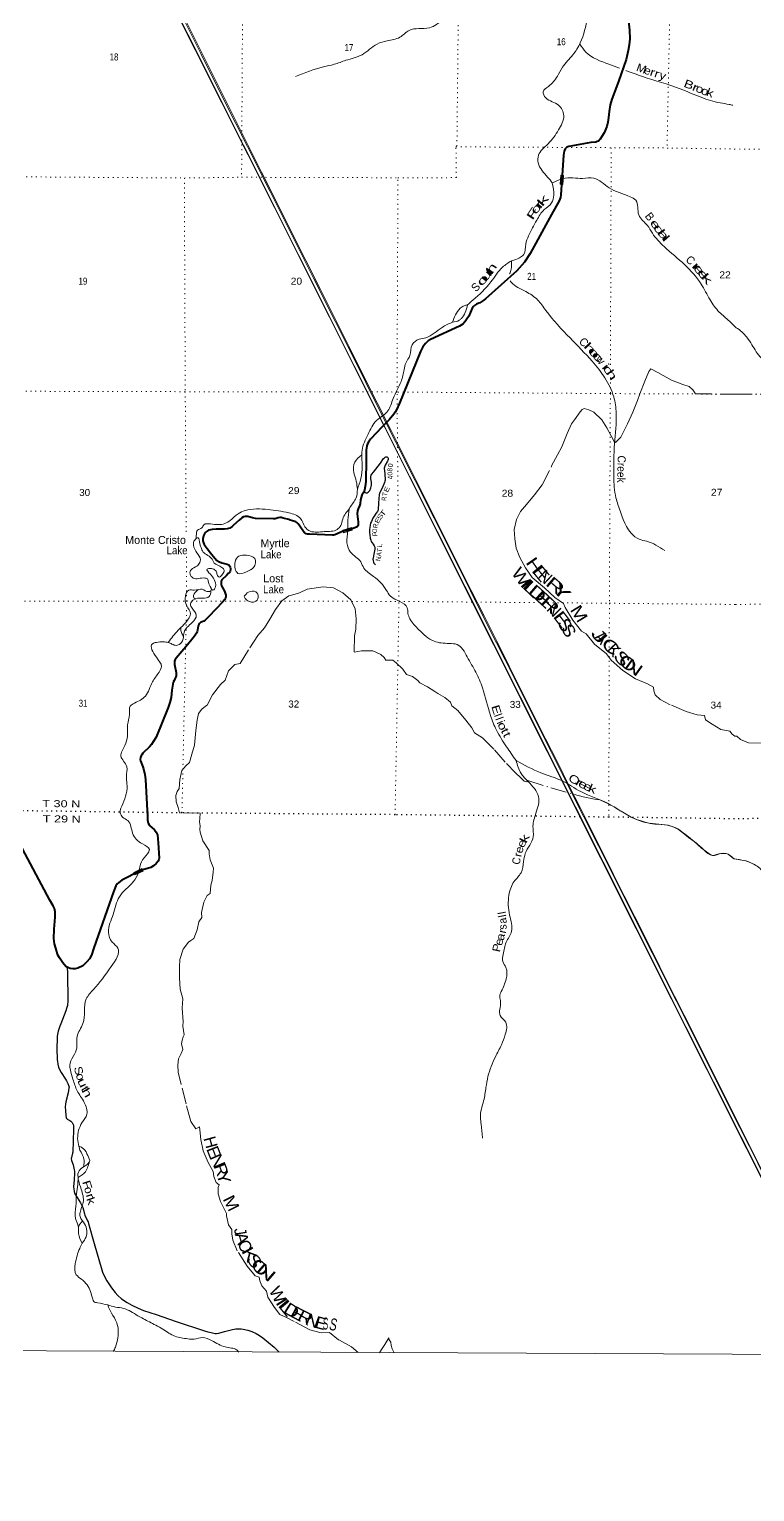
# Model space of a CAD drawing. Header units: feet. Extents: x -1048576 to 137166, y -268550 to 2097152.
# Drawn here: x -110034 to -91916, y 180331 to 216887 of the extents above; entities that cross this region are included whole.
import ezdxf
from ezdxf.enums import TextEntityAlignment as Align

# ---------------------------------------------------------------- set-up
doc = ezdxf.new("R2010")
doc.units = ezdxf.units.FT
doc.header["$LTSCALE"] = 80
doc.linetypes.add('DOT_DASHED', pattern=[7.7, 5, -1.2, 0.3, -1.2])
doc.linetypes.add('DOTTED', pattern=[1.5, 0.3, -1.2])
for name, color, linetype, lineweight in [('26', 7, 'Continuous', 40), ('29', 7, 'Continuous', 25), ('39', 7, 'Continuous', 13), ('4', 7, 'Continuous', 13), ('44', 7, 'DOT_DASHED', 13), ('6', 7, 'DOTTED', 25), ('61', 7, 'Continuous', 13), ('7', 7, 'DOTTED', 13)]:
    doc.layers.add(name, color=color, linetype=linetype, lineweight=lineweight)
doc.layers.add('30', color=7, linetype='Continuous')
doc.layers.add('41', color=7, linetype='Continuous')

msp = doc.modelspace()

# ---------------------------------------------------------------- linework, layer by layer
at = {"layer": '26'}
for points in [[(-95080.19, 217158.75), (-95043.38, 216863.97), (-95036.13, 216649.05), (-95050.12, 216495.11), (-95078.09, 216355.17), (-95129.02, 216132.7), (-95317.92, 215576.89), (-95484.8, 215140.28), (-95526.79, 215001.23), (-95552.95, 214831.13), (-95569.78, 214679.73)], [(-95569.78, 214679.73), (-95582.81, 214562.46), (-95608.38, 214457.78), (-95678.3, 214296.85), (-95733.66, 214204.65), (-95776.2, 214135.91), (-95820.3, 214093.38), (-95855.46, 214077.6), (-95883.43, 214068.27), (-96012.05, 214052.55), (-96555.01, 213958.42), (-96609.52, 213936.5), (-96649.15, 213894.52), (-96672.46, 213840.87), (-96691.96, 213742.02), (-96761.03, 212744.19), (-96766.87, 212680.51), (-96797.13, 212594.66), (-96988.39, 212252.92), (-97523.9, 211284.33), (-97664.89, 211067.92), (-97858.36, 210849.37), (-98637.44, 210148.71), (-98705.15, 210096.16), (-98779.63, 210050.75), (-98852.42, 210021.11), (-98868.21, 210011.1), (-98917.16, 209978.45), (-98942.8, 209952.79), (-98973.39, 209913.79), (-99057.87, 209717.7), (-99094.31, 209654.25), (-99144.48, 209584.22), (-99208.53, 209518.97), (-99285.62, 209468.78), (-100015.97, 209129.85), (-100070.98, 209094.48), (-100140.99, 209032.63), (-100203.85, 208947.54), (-100265.85, 208834.43), (-100784.69, 207542.75), (-100863.5, 207373.18), (-100896.13, 207314.87), (-100929.62, 207263.72), (-101044.48, 207128.15), (-101223.9, 206952.04), (-101513.83, 206638.48), (-101562.47, 206565.53), (-101586.09, 206521.86), (-101600.08, 206475.22), (-101618.69, 206369.5), (-101622.33, 206119.07), (-101629.54, 205581.85), (-101643.19, 205461.8), (-101661.84, 205366.17), (-101679.6, 205319.19), (-101727.11, 205237.89), (-101748.03, 205185.74), (-101762.07, 205121.27), (-101769.98, 205024.13), (-101783.05, 204972), (-101824.29, 204896.77), (-101838.99, 204846.05), (-101842.26, 204771.52), (-101817.72, 204577.69), (-101822.68, 204493.86), (-101826.77, 204475.78), (-101844.25, 204450.13), (-101861.92, 204438.24), (-101995.1, 204393.51), (-102190.86, 204338.54), (-102404.25, 204250.12), (-102436.31, 204242.54), (-102457.22, 204240.99), (-103032.68, 204263.92), (-103082.56, 204265.29), (-103117.53, 204275.79), (-103152.49, 204295.62), (-103166.48, 204308.44), (-103184.21, 204330.22), (-103273.26, 204465.33), (-103316.82, 204525.35), (-103335.47, 204544.01), (-103354.17, 204558.05), (-103375.1, 204570.84), (-103405.4, 204583.66), (-103516.12, 204617.48), (-103554.8, 204628.7)], [(-103554.8, 204628.7), (-103691.53, 204668.36), (-103746.88, 204681.62), (-103778.37, 204682.3), (-103814.48, 204676.96), (-103896.65, 204651.89), (-103945.89, 204645.57), (-104382.02, 204660.74), (-104459.58, 204674.05), (-104548.15, 204702.04), (-104576.12, 204704.37), (-104644.57, 204706.59), (-104685.68, 204697.38), (-104722.97, 204676.39), (-104793.84, 204619.41), (-104930.93, 204489.85), (-104967.72, 204459.47), (-105028.33, 204419.82), (-105088.93, 204398.83), (-105158.92, 204392.39), (-105362.84, 204389.91), (-105464.22, 204382.51), (-105510.25, 204377.26), (-105554.54, 204364.43), (-105594.75, 204342.86), (-105617.48, 204323.62), (-105634.38, 204307.87), (-105659.43, 204275.8), (-105683.6, 204225.59)], [(-105683.6, 204225.59), (-105701.97, 204151.6), (-105699.55, 204100.34), (-105685.07, 204053.06), (-105664.68, 204009.32), (-105594.75, 203911.36), (-105510.84, 203797.08), (-105404.07, 203662.77), (-105350, 203608.17), (-105316.2, 203586.01), (-105282.79, 203572.16), (-105224.13, 203551.03), (-105088.87, 203518.07), (-105053.97, 203498.55), (-105031.82, 203474.06), (-105014.34, 203443.74), (-105009.96, 203411.22), (-105009.68, 203374.93), (-105020.17, 203342.28), (-105036.49, 203309.62), (-105056.2, 203287.92), (-105112.43, 203232.8)], [(-105112.43, 203232.8), (-105225.53, 203121.93), (-105241.03, 203089.8), (-105245.69, 203046.65), (-105243.36, 203005.84), (-105235.39, 202972.46), (-105160.47, 202839.34), (-105129.73, 202766.19), (-105122.74, 202738.2), (-105123.91, 202704.11), (-105132.06, 202664.73), (-105150.71, 202632.08), (-105208.48, 202562.55), (-105549.13, 202206.33), (-105640.21, 202117.79), (-105676.15, 202092.94), (-105756.75, 202054.82), (-105785.89, 202031.5), (-105802.21, 202007.01), (-105812.7, 201972.02), (-105829.23, 201866.41), (-105839.5, 201833.24), (-105860.48, 201792.43), (-105907.73, 201716.78), (-105974.71, 201635)], [(-105974.71, 201635), (-106085.06, 201500.28), (-106369.21, 201170.45), (-106391.35, 201135.28), (-106404.17, 201088.63), (-106407.67, 201039.65), (-106403.27, 201004.77), (-106368.62, 200808.16), (-106366.52, 200752.4), (-106368.62, 200723.03), (-106375.62, 200697.38), (-106396.65, 200651.36), (-106394.64, 200655.4), (-106418.74, 200607.58), (-106436.89, 200564.42), (-106450.21, 200514.28), (-106474.94, 200370.46), (-106492.81, 200180.58), (-106521.31, 200054.8), (-106563.08, 199934.03), (-106868.79, 199194.17), (-106936.21, 199077.54), (-106982.83, 199012.23), (-107031.94, 198953.47), (-107195.53, 198788.91), (-107225.45, 198753.1), (-107242.15, 198725.94), (-107257.88, 198683.36), (-107261.96, 198636.14), (-107257.51, 198603.58), (-107196.69, 198447.22), (-107184.51, 198403.81), (-107150.08, 198259.46), (-107131.58, 198137.34), (-107085.58, 197206.3)], [(-107085.58, 197206.3), (-107081.5, 197123.63), (-107065, 197040.8), (-107044.02, 197003.48), (-107034.85, 196988.43), (-106905.45, 196875.62), (-106862.2, 196816.89), (-106832.56, 196748.56), (-106816.09, 196550.68), (-106791.26, 196171.05), (-106796.94, 196135.83), (-106817.92, 196091.52), (-106865.74, 196031.53), (-106929.8, 195972.57), (-107000.86, 195936.31), (-107196.69, 195873.44), (-107277.31, 195840.76), (-107721.14, 195615.58), (-107800.41, 195560.9), (-107842.36, 195523.58), (-107872.34, 195475.89), (-107926.62, 195330.36), (-108421.6, 193927.06), (-108483.35, 193745.75), (-108531.15, 193651.84), (-108596.14, 193573.83), (-108661.69, 193507.23), (-108698.98, 193479.25), (-108824.05, 193421.84), (-108885.46, 193404.61), (-108948.39, 193399.94), (-109009, 193406.94), (-109058.26, 193423.33), (-109123.22, 193462.92), (-109193.74, 193550.26), (-109281.72, 193675.17), (-109326.01, 193759.13), (-109349.66, 193836.68), (-109402.93, 194022.69), (-109416.81, 194157.64), (-109409.11, 194395.97), (-109387.37, 194690.88), (-109386.61, 194829.69), (-109405.26, 194913.66), (-109434.27, 194975.53), (-109519.3, 195120.74), (-110278.71, 196540.8)]]:
    msp.add_lwpolyline(points, dxfattribs=at)
at = {"layer": '29'}
for points in [[(-101676.02, 205328.66), (-101641.51, 205309.35), (-101622.63, 205298.02), (-101607.63, 205298.2), (-101592.43, 205301.8), (-101567.89, 205315.01), (-101546.45, 205337.74), (-101532.02, 205358.43), (-101502.77, 205423.99), (-101494.27, 205454.7), (-101488.61, 205492.45), (-101487.04, 205532.85), (-101488.61, 205569.84), (-101505.49, 205652.3), (-101507.48, 205683.1), (-101507.48, 205707.64), (-101496.14, 205739.03), (-101481.06, 205764.27), (-101436.44, 205814.96), (-101263.39, 206044.83), (-101184.96, 206158.87), (-101165.82, 206177.67), (-101145.05, 206192.77), (-101127.82, 206198.47), (-101107.3, 206198.43), (-101090.31, 206192.77), (-101077.57, 206181.6), (-101071.43, 206162.57), (-101073.32, 206132.37), (-101077.1, 206111.6), (-101086.98, 206090.83), (-101142.93, 205994.65), (-101158.27, 205966.25), (-101165.82, 205941.71), (-101168.29, 205918.24), (-101158.33, 205770.63), (-101146.94, 205613.26), (-101150.89, 205588.72), (-101160.16, 205556.63), (-101220.02, 205420), (-101280.98, 205309.35), (-101288.62, 205287.64), (-101296.08, 205248.94), (-101310.29, 205049.57), (-101322.51, 204877.07), (-101329.37, 204849.85), (-101341.38, 204829.88), (-101376.8, 204783.85), (-101401.79, 204744.94), (-101450.87, 204663.77), (-101488.79, 204585.44), (-101509.38, 204541.07), (-101520.41, 204494.98), (-101530.15, 204442.91), (-101538.37, 204372), (-101535.81, 204301.33), (-101528.09, 204246.61), (-101516.93, 204165.42), (-101505.81, 204112.97), (-101492.39, 204082.36), (-101446.64, 204015.17), (-101424.44, 203974.77), (-101405.56, 203938.9), (-101401.52, 203923.62), (-101401.79, 203893.6), (-101430.14, 203762.42), (-101448.98, 203667.08), (-101450.15, 203637.45), (-101448.98, 203602.9), (-101441.43, 203568.92), (-101427.27, 203544.2), (-101391.54, 203501.28)], [(-109097.53, 193447.27), (-109088.35, 193390.63), (-109083.29, 193333.3), (-109076.26, 193123.11), (-109073.33, 192771.57), (-109073.24, 192558.18), (-109076.97, 192523.14), (-109082.68, 192484.56), (-109101.56, 192409.05), (-109121.89, 192352.07), (-109245.87, 192024.53), (-109267.67, 191971.11), (-109288.44, 191914.48), (-109311.08, 191844.64), (-109329.97, 191763.47), (-109337.24, 191716.74), (-109341.28, 191659.65), (-109343.64, 191417.85), (-109337.51, 191129.21), (-109332.39, 191082.35), (-109320.51, 191015.95), (-109302.09, 190944.56), (-109278.99, 190885.71), (-109237.39, 190810.31), (-109128.74, 190643.13), (-109103.43, 190598.78), (-109071.77, 190533.24), (-109044.91, 190466.64), (-109040.75, 190443.92), (-109043.03, 190417.56), (-109065.04, 190302.85), (-109118.78, 190081.4), (-109131.74, 190017.38), (-109134.84, 189950.31), (-109131.74, 189855.04), (-109119.66, 189746.29), (-109109.23, 189672.19), (-109098.71, 189658.91), (-109086.43, 189647.4), (-109022.67, 189609.35), (-108999.6, 189594.54), (-108973.17, 189570), (-108959.96, 189558.68), (-108943.04, 189529.44), (-108933.53, 189496.39), (-108926.99, 189383.77), (-108949.38, 188820.47), (-108952.42, 188790.4), (-108982.62, 188684.69), (-108984.09, 188657.33), (-108976.96, 188614.85), (-108941.97, 188499.16), (-108909, 188375.11), (-108905.9, 188341.08), (-108901.45, 188290.17), (-108911.05, 188127.02), (-108925.74, 187951.48), (-108924.11, 187903.19), (-108914.67, 187835.24), (-108903.35, 187795.6), (-108880.14, 187754.88), (-108755.83, 187553.14), (-108727.79, 187503), (-108696.96, 187435.14), (-108678.71, 187378.42), (-108663.6, 187304.8), (-108656.82, 187279.03), (-108644.73, 187246.28), (-108578.66, 187106.59), (-108566.85, 187077.76), (-108552.23, 187036.75), (-108413.15, 186538.24), (-108225.65, 185877.72), (-108204.89, 185819.2), (-108163.36, 185724.82), (-108097.29, 185604.01), (-108044.17, 185525), (-107978.37, 185426.57), (-107889.65, 185311.42), (-107819.81, 185234.03), (-107731.09, 185156.64), (-107588.39, 185060), (-107470.59, 184992.41), (-107315.79, 184918.79), (-107179.89, 184864.05), (-106865.55, 184760.94), (-106365.15, 184584.19), (-105657.49, 184352), (-105577.26, 184329.83), (-105490.43, 184309.07), (-105422.48, 184293.97), (-105388.5, 184288.3), (-105355.4, 184289.16), (-105297.89, 184295.85), (-105158.3, 184333.97)], [(-105158.3, 184333.97), (-105091.88, 184352.11), (-104960, 184384.58), (-104873.02, 184399.53), (-104810.87, 184403.45), (-104744.8, 184405.34), (-104691.25, 184396.96), (-104573.02, 184369.48), (-104472.97, 184337.39), (-104367.26, 184290.19), (-104281.49, 184237.66), (-104201.15, 184176.93), (-103918.15, 183943.66), (-103865.15, 183895.67), (-103791.52, 183817.45)]]:
    msp.add_lwpolyline(points, dxfattribs=at)
at = {"layer": '39'}
for points in [[(-139726.18, 284721.75), (-139786.61, 284683.23), (-139865.18, 284636.58), (-139935.68, 284589.96), (-139981.99, 284555.51), (-140024.23, 284506.92), (-140030.24, 284490.75), (-140030.24, 284490.75), (-140086.75, 284492.64)], [(-103384.65, 215701.94), (-102685.58, 215947.53), (-102418.93, 216009.83), (-102125.97, 216110.48), (-101723.91, 216251.39), (-101343.86, 216517.52), (-101097.37, 216598.03), (-100780.2, 216686.53), (-100549.73, 216857.92), (-100042.78, 216921.98), (-99695.14, 217127.57), (-99201.96, 217423.87), (-98597.94, 217574.66), (-98315.36, 217495.59), (-98036.74, 217469.03), (-97656.9, 217601.88), (-97297.24, 217740.82), (-96949.55, 217974.69), (-96682.39, 218364.13), (-96554.4, 218858.74), (-96386.3, 219179.63), (-96309.22, 219395.62), (-96339.22, 219581.44), (-96367.04, 219870.24), (-96392.68, 220262.03), (-96525.7, 220429.78), (-96820.48, 220456.36), (-97052.63, 220499.03), (-97070.62, 220616.17), (-97136.73, 220742.79)], [(-92338.76, 218938.31), (-91824.11, 219112.17), (-91059.55, 219081.66), (-90912.7, 219255.6), (-90836.72, 219542.42), (-90703.81, 219633.57), (-90492.05, 219652.23), (-90383.44, 219783.69), (-90232.31, 219850.66), (-89901.57, 219879.69), (-89706.17, 219991.17), (-89524.8, 220066.28), (-89268.54, 220030.54), (-88983.68, 219839.44), (-88741.77, 219900.56), (-88626, 219559.69), (-88597.28, 219351.84), (-88299.96, 219009.36), (-87936.6, 218891.11), (-87311.42, 218945.05), (-87061.14, 218879.02), (-86673.94, 218916.26), (-85897.58, 219012.95), (-85697.57, 218878.17), (-85660.2, 218422.05), (-85643.53, 218193.98), (-85433.73, 218188.42), (-85024.77, 218365.58), (-84725.67, 218300.54), (-84394.7, 218095.96), (-84220.96, 217981.31), (-83938.73, 218050.6), (-83569.31, 217930.34), (-83298.69, 217787.65), (-83121.52, 217931.39), (-82931.92, 217935.87), (-82802.61, 217843.31), (-82672.66, 217480.26), (-82611.92, 217381.49), (-82525.14, 217363.53), (-82478.52, 217266.74), (-82322.93, 217152.05), (-82040.2, 217009.38), (-81683.08, 216969.84), (-81274.07, 217166.6), (-80693.73, 217422.3), (-80427.24, 217321.99), (-80126.02, 217036.05), (-79869.94, 217075), (-79646.23, 217158.29), (-79420.52, 217245.61), (-79145.46, 216933.37), (-79217.64, 216745.47), (-79041.91, 216644.95), (-78737.23, 216603.27), (-78668.46, 216520.67), (-78480.99, 216573.59), (-78489.45, 216743.13), (-78295.92, 216790.01), (-78007.02, 216594.88), (-77730.04, 216323.01), (-77747.73, 216127.16), (-77838.15, 215977.58), (-77799.7, 215923.16), (-77553.37, 215818.77), (-77470.28, 215651.42), (-77457.47, 215350.68), (-77515.34, 215080.05), (-77400.12, 214977.37), (-77300.93, 214826.2), (-77370.56, 214412.22), (-77358.2, 214301.23), (-76930.28, 214177.07), (-76673.92, 214098.95), (-76372.8, 213853.38), (-76414.54, 213588.84), (-76565.05, 213255.42), (-76564.69, 213104.03), (-76574.48, 212976.83), (-76439, 212835.84), (-76343.99, 212745.23)], [(-95700.77, 218510.46), (-95632.82, 218060.06), (-95734.19, 217801.69), (-95974.92, 217525.3), (-96090.56, 217178.1), (-96273.28, 216548.25), (-96457.51, 216247.57), (-96718.49, 215934.85), (-96846.06, 215712.86), (-97070.6, 215456.65), (-97202.07, 215323.52), (-97133.65, 215171.99), (-96814.87, 214991.91), (-96686.05, 214731.27), (-96813.82, 214371.96), (-97076.88, 214024.92), (-97315.61, 213736.41), (-97323.98, 213550.64), (-97088.27, 213192.94), (-96971.38, 213045.4)], [(-96285.61, 216516.67), (-96132.29, 216317.89), (-95557.26, 216010.3), (-95294.22, 215912.43)], [(-95132.66, 215853.11), (-94717.7, 215706.47), (-93779.2, 215396.46), (-93256.52, 215185.87), (-92780.18, 215043.98), (-92554.08, 215007.38), (-92465.26, 214985.07)], [(-96971.38, 213045.4), (-96708.7, 213152.14), (-96456.26, 213170.03), (-96213.96, 213159.67), (-95935.29, 213163.4), (-95554.01, 212924.69), (-95031.35, 212701.97), (-94886.1, 212610.94), (-94811.96, 212245.35), (-94600.33, 211986.64), (-94471.41, 211786.57), (-94179.12, 211455.07), (-93668.94, 211004.18), (-93255.73, 210519.07), (-93032.21, 210123.03), (-92802.48, 209817.85), (-92544.36, 209589.37), (-92379.03, 209427.64)], [(-96971.38, 213045.4), (-96935.51, 212738.41), (-96990.33, 212548.65), (-97174.36, 212377.21), (-97360.55, 212114.9), (-97565.11, 211721.34), (-97634.09, 211517.46), (-97691.06, 211244.91), (-97794.15, 211172.33), (-97980.04, 211101.85), (-97992.85, 211098.41)], [(-97992.85, 211098.41), (-98212.51, 210942.58), (-98505.9, 210569.32), (-98952.87, 210117.47), (-99090.38, 209996.46)], [(-97992.85, 211098.41), (-98002.59, 210889.84), (-98037.38, 210773.09)], [(-98024.09, 210596.71), (-97995.03, 210558.66), (-97635.94, 210330.07), (-97337.41, 210121.74), (-97131.85, 209858.99), (-96527.13, 209169.72), (-95978.78, 208589.54), (-95658.36, 208171.18), (-95436.97, 207696.38), (-95375, 207292.43), (-95418.6, 206529.16), (-95434.01, 205711.32), (-95382.35, 205174.11), (-95332.12, 205010.48), (-95006.11, 204295.26), (-94798.37, 204137.52), (-94614.68, 204088.85), (-94164.74, 203856.12)], [(-99462.74, 209563.8), (-99391.65, 209746.39), (-99272.25, 209911.85), (-99171.18, 209976.36), (-99090.38, 209996.46)], [(-99090.38, 209996.46), (-99145.2, 209802.66), (-99239.5, 209658.89), (-99296.96, 209612.45), (-99462.74, 209563.8)], [(-99462.74, 209563.8), (-99723.3, 209435.78), (-100127.57, 209175.73), (-100299.28, 209137.55), (-100473.15, 209002.44), (-100528.09, 208733.93), (-100631.37, 208544.22), (-100674.03, 208382.71), (-100747.19, 208081.91), (-100947.77, 207660.08), (-101077.49, 207345.2), (-101358.55, 207109.24), (-101573.14, 206762.15), (-101723.19, 206362.48), (-101717.76, 205960.61), (-101754.59, 205653.71), (-101839.82, 205385.23)], [(-92379.03, 209427.64), (-92238.74, 209324.75), (-92115.61, 209190.02), (-91986.07, 208998.55), (-91759.39, 208672.07), (-91543.17, 208507.04), (-91355.25, 208364.16), (-91292.49, 208267.41), (-91257.8, 208095.91), (-91115.7, 207710.69), (-91052.26, 207323.26), (-90968.76, 206978.28), (-90853.2, 206728.24), (-90741.65, 206470.12), (-90638.31, 206270.51), (-90543.18, 206131.45), (-90461.96, 205901.52), (-90312.24, 205704.04), (-90243.42, 205603.27), (-90128.18, 205490.5), (-89919.95, 205291.14), (-89764.06, 205047.26), (-89518.96, 204607.77), (-89468.3, 204506.96), (-89429.82, 204440.43), (-89385.24, 204353.74), (-89286.1, 204222.76), (-89247.63, 204160.27), (-89158.71, 204089.83), (-89102.07, 204023.34), (-89041.46, 203979.08), (-89007.06, 203934.75), (-88932.36, 203906.66), (-88865.56, 203805.89), (-88675.53, 203624.65), (-88622.78, 203495.59), (-88557.98, 203384.71)], [(-101728.45, 206249.24), (-101903.38, 206065.83), (-101928.03, 205799.3), (-101867.78, 205587.19), (-101839.82, 205385.23)], [(-101839.82, 205385.23), (-101872.46, 205175.25), (-102024.29, 204933.09), (-102042.52, 204896.76)], [(-102037.93, 204905.92), (-102206.48, 204642.5), (-102255.19, 204483.02), (-102342.18, 204384.17), (-102665.53, 204330.94), (-103019.19, 204341.99), (-103149.81, 204447.67), (-103260.54, 204657.8), (-103549.09, 204799.48), (-104071.96, 204880.84), (-104645.49, 204855.22), (-104815.24, 204776.65), (-105013.39, 204611.28), (-105148.81, 204532.68), (-105510.28, 204520.96), (-105671.86, 204502.97), (-105724.48, 204424.27), (-105833.62, 204363.81), (-105860.04, 204258.83), (-105870.28, 204161.91)], [(-102042.52, 204896.76), (-102079.31, 204614.09), (-102083.76, 204349.55), (-102100.38, 204050.7), (-102007.86, 203812.31), (-101755.82, 203571.73), (-101677.31, 203416.15), (-101435.31, 203211.92), (-101112.77, 202858.17), (-101020.1, 202722.77), (-100594.48, 202425.45), (-100576.53, 202284.08), (-100530.29, 202150.74), (-100302.54, 201875.86), (-99925.37, 201590.71), (-99547.84, 201533.74), (-99347.97, 201507.27), (-99098.06, 201198.03), (-98880.57, 200814.11), (-98715.6, 200424.18), (-98514.74, 199733.33), (-98365.88, 199369.68), (-98112.1, 198949.36), (-97878.39, 198611.87)], [(-105494.61, 202919.57), (-105561.02, 203069.08), (-105587.15, 203145.85), (-105653.75, 203170.15), (-105942.51, 203170.47), (-106019.09, 203269.51), (-105986.6, 203382.56), (-105849.16, 203467.22), (-105778.34, 203555.99), (-105762.08, 203626.65), (-105846.62, 203798.4), (-105933.16, 203988.31), (-105902.66, 204119.54), (-105817.76, 204178.01), (-105775.58, 204030.55), (-105733.37, 203905.3), (-105711.39, 203847.78), (-105490.36, 203668.67), (-105417.41, 203544.84), (-105223.21, 203436.23), (-105166.79, 203363.47), (-105209.34, 203266.59), (-105290.23, 203193.98), (-105336.62, 203230.38), (-105356.67, 203321.28), (-105427.24, 203390.02), (-105548.37, 203408.32), (-105590.8, 203392.22), (-105512.24, 203268.95), (-105417.55, 203129.5), (-105385.52, 202947.72), (-105446.23, 202867.02), (-105494.61, 202919.57)], [(-104896.14, 203403.56), (-104895.87, 203571.17), (-104802.76, 203716.46), (-104608.87, 203738.46), (-104405.05, 203655.44), (-104383, 203546.37), (-104435.68, 203433.34), (-104607.49, 203328.53), (-104823.63, 203284.34), (-104896.14, 203403.56)], [(-106564.9, 201561.94), (-106445.57, 201715.06), (-106318.12, 201864.35), (-106210.94, 201967.22), (-106065.28, 202138.71), (-106010.55, 202273.94), (-106101.1, 202478), (-106135.05, 202722.38), (-106047.99, 202865.66), (-105914.71, 202867.54), (-105712.75, 202889.53), (-105555.33, 202830.79), (-105486.6, 202877.16), (-105494.61, 202919.57)], [(-105498.6, 202852), (-105541.39, 202705.57), (-105700.98, 202667.38), (-105947.41, 202619.19), (-106006.12, 202522.32), (-105963.89, 202413.23), (-105863.19, 202241.47), (-105966.46, 202055.8), (-106166.76, 201811.68), (-106178.98, 201741.01), (-106233.79, 201561.35), (-106365.16, 201484.76), (-106470.11, 201519.2), (-106562.94, 201561.71)], [(-105814.63, 202878.66), (-105912.83, 202778.68), (-105933.16, 202689.85), (-105872.18, 202642.08)], [(-104667, 202712.86), (-104559.82, 202817.57), (-104376.06, 202823.42), (-104315.68, 202692.1), (-104406.74, 202573.05), (-104505.68, 202575.18), (-104626.74, 202641.96), (-104667.01, 202710.66)], [(-106246.29, 201931.75), (-106249.47, 201862.26), (-106233.4, 201809.73), (-106186.61, 201708.42)], [(-108799.45, 188965.12), (-108825.77, 189163.2), (-108718.13, 189554.84), (-108596.64, 189766.74), (-108660.8, 190063.66), (-108838.04, 190354.65), (-108942.6, 190643.54), (-109000.45, 191097.96), (-108876.92, 191321.98), (-108844.29, 191527.92), (-108839.96, 191709.66), (-108694.07, 192032.6), (-108610.31, 192650.44), (-108430.22, 192886.5), (-107985.07, 193461.53), (-107822.81, 193921.77), (-107963.93, 194071.36), (-108058.45, 194315.81), (-107936.6, 194761.96), (-107784.46, 195204.04), (-107440.6, 195573.2), (-107308.98, 195801.25), (-107233.83, 196079.84), (-107084.1, 196275.55), (-107035.47, 196382.53), (-107208.91, 196524.07), (-107452.83, 196788.88), (-107573.49, 197108.08), (-107702.6, 197193.04), (-107763.01, 197302.15), (-107698.04, 197526.23), (-107594.26, 198035), (-107608.12, 198208.68), (-107599.66, 198453.02), (-107744.64, 198721.76), (-107647.3, 198982.15), (-107584.33, 199220.36), (-107579.85, 199503.07), (-107530.99, 199755.44), (-107510.47, 199969.47), (-107405.34, 200044.07), (-107134.48, 200217.44), (-106960.27, 200572.66), (-106794.3, 200814.8), (-106735.52, 200958.11), (-106860.36, 201190.48), (-106960.8, 201523.79), (-106857.76, 201562.04), (-106686.09, 201575.99), (-106562.94, 201561.71)], [(-97878.39, 198611.87), (-97749.66, 198286.61), (-97578.34, 198082.46), (-97316.4, 197710.6), (-97381.68, 197290.64), (-97454.88, 196965.6), (-97449.23, 196703.08), (-97645.76, 196283.26), (-97688.48, 196081.37), (-97753.53, 195804.79), (-97929.57, 195576.8), (-98055.29, 195241.72), (-98037.9, 194742.91), (-97990.07, 194338.98), (-98123.77, 194066.51), (-98196.93, 193763.69), (-98207.31, 193585.99), (-98130.81, 193434.45), (-98125.2, 193147.7), (-98244.83, 192836.84), (-98285.4, 192715.73), (-98263.42, 192570.31), (-98274.04, 192233.08), (-98134.97, 192065.32), (-98145.54, 191764.44), (-98242.87, 191504.05), (-98390.75, 191203.33), (-98579.32, 190706.77), (-98628.21, 190436.23), (-98687.29, 190105.11), (-98768.72, 189683.15), (-98746.76, 189519.56), (-98719.01, 189188.35), (-98715.9, 189165.01)], [(-97877.88, 198610.59), (-97256.92, 198300.2), (-96720.1, 198097.66), (-96258.09, 197830.59), (-95596.2, 197543.11), (-94912.26, 197150.59), (-94548.95, 197041.14), (-93933.21, 196945.54), (-93572.13, 196700.8), (-93188.96, 196379.29), (-92971.1, 196235.68), (-92756.97, 196287.94), (-92557.11, 196251.37), (-92429.74, 196149.72)], [(-92429.74, 196149.72), (-92179.87, 196107.25), (-91889.12, 195986.81), (-91759.79, 195886.18), (-91583.77, 195656.47), (-91324.91, 195370.43), (-91149.31, 195326.43), (-90953.76, 195371.3), (-90852.72, 195294.83), (-90791.94, 195177.89), (-90726.98, 195004.44), (-90809.36, 194864.96), (-90875.52, 194693.23), (-90840.94, 194566.14), (-90604.69, 194459.7), (-90536.83, 194341.89)], [(-108523.73, 188609.56), (-108594.14, 188779.26), (-108713.05, 188930.85), (-108799.83, 188965.27)], [(-108681.03, 188454.16), (-108671.07, 188656.17), (-108767.66, 188872.35), (-108797.18, 188964.22)], [(-108713.09, 186541.18), (-108801.21, 186784.34), (-108807.02, 186945.9), (-108881.39, 187162.06), (-108868.8, 187471.01), (-108860.33, 187719.38), (-108816.94, 188193.95), (-108819.07, 188276.69), (-108727.98, 188417.94), (-108564.23, 188538.92), (-108523.77, 188609.41)], [(-108816.24, 188187.06), (-108629.18, 188328.98), (-108568.39, 188458.15), (-108546.07, 188530.83), (-108523.73, 188609.56)], [(-108712.74, 186541.92), (-108615.56, 186701.34), (-108651.41, 187024.49), (-108764.2, 187208.37), (-108766.06, 187311.36), (-108686.92, 187557.64), (-108738.9, 187894.94), (-108805.18, 188121.18), (-108817.09, 188192.11)], [(-108807.33, 186947.66), (-108756.39, 187038.74), (-108698.01, 187099.7)], [(-108075.02, 185000.43), (-108331.39, 185055.23), (-108420.19, 185085.62), (-108448.37, 185146.24), (-108587.15, 185499.78), (-108732.31, 185647.36), (-108859.36, 185756.54), (-108885.18, 186029.19), (-108775.54, 186410.73), (-108712.74, 186541.92)], [(-107931.34, 183834.87), (-107882.82, 183944.08), (-107823.89, 184176.24), (-107849.55, 184555.91), (-107978.41, 184796.36), (-108075.02, 185000.43)], [(-108075.02, 185000.43), (-107877.21, 184947.7), (-107683.41, 184915.18), (-107322.23, 184731.01), (-107185.04, 184656.14), (-106876.33, 184494.25), (-106696.77, 184393.08), (-106396.16, 184219.08), (-106071.15, 184154.1), (-105917.7, 184143.84), (-105705.6, 184188.03), (-105479.56, 184109.02), (-105142.58, 183951.14), (-104987.14, 183922.69), (-104855.94, 183882.16), (-104802.38, 183820.63)]]:
    msp.add_spline(points, degree=3, dxfattribs=at)
at = {"layer": '4'}
msp.add_lwpolyline([(-244583.22, 368785.28), (-214011.33, 368469.88), (-183439.04, 368196.52), (-152866.39, 367965.22), (-122293.46, 367775.97), (-91720.3, 367628.79), (-61146.96, 367523.64), (-30573.52, 367460.57), (0, 367439.54), (0, 183577.08), (-30826.42, 183598.29), (-61652.78, 183661.9), (-92479.02, 183767.9), (-123305.1, 183916.31), (-154130.93, 184107.12), (-184956.48, 184340.33), (-215781.67, 184615.95), (-246606.45, 184933.97)], close=True, dxfattribs=at)
msp.add_lwpolyline([(-244583.22, 368785.28), (-214011.33, 368469.88), (-183439.04, 368196.52), (-152866.39, 367965.22), (-122293.46, 367775.97), (-91720.3, 367628.79), (-61146.96, 367523.64), (-30573.52, 367460.57), (0, 367439.54), (0, 183577.08), (-30826.42, 183598.29), (-61652.78, 183661.9), (-92479.02, 183767.9), (-123305.1, 183916.31), (-154130.93, 184107.12), (-184956.48, 184340.33), (-215781.67, 184615.95), (-246606.45, 184933.97)], close=True, dxfattribs=at)
msp.add_lwpolyline([(-244583.22, 368785.28), (-214011.33, 368469.88), (-183439.04, 368196.52), (-152866.39, 367965.22), (-122293.46, 367775.97), (-91720.3, 367628.79), (-61146.96, 367523.64), (-30573.52, 367460.57), (0, 367439.54), (0, 183577.08), (-30826.42, 183598.29), (-61652.78, 183661.9), (-92479.02, 183767.9), (-123305.1, 183916.31), (-154130.93, 184107.12), (-184956.48, 184340.33), (-215781.67, 184615.95), (-246606.45, 184933.97)], close=True, dxfattribs=at)
msp.add_lwpolyline([(-244583.22, 368785.28), (-214011.33, 368469.88), (-183439.04, 368196.52), (-152866.39, 367965.22), (-122293.46, 367775.97), (-91720.3, 367628.79), (-61146.96, 367523.64), (-30573.52, 367460.57), (0, 367439.54), (0, 183577.08), (-30826.42, 183598.29), (-61652.78, 183661.9), (-92479.02, 183767.9), (-123305.1, 183916.31), (-154130.93, 184107.12), (-184956.48, 184340.33), (-215781.67, 184615.95), (-246606.45, 184933.97)], close=True, dxfattribs=at)
at = {"layer": '44'}
for points in [[(-92415.27, 199217.25), (-92482.51, 199266.75), (-92535.95, 199342.24), (-92761.58, 199383.81), (-92981.82, 199518.22), (-93141.79, 199629.56), (-93174.65, 199731.03), (-93350.15, 199747.65), (-93629.67, 199834.41), (-94027.16, 200003.65), (-94275.7, 200136.44), (-94399.26, 200251.31), (-94436.21, 200348.79), (-94446.94, 200443.89), (-94595.21, 200526.79), (-94890.32, 200652.15), (-95212.5, 200860.73), (-95499.6, 201119.31), (-95614.49, 201274.46), (-95917.95, 201519.14), (-96122.28, 201774.53), (-96246.55, 201840.93), (-96458.72, 202112.6), (-96654.02, 202432.51), (-96694.92, 202536.11), (-96908.89, 202684.58), (-97167.98, 202924.59), (-97473.23, 203185.44), (-97643.4, 203428.24), (-97785.09, 203684.77), (-97872.54, 203920.34), (-97909.53, 204153.18), (-97920.33, 204381.6), (-97868.16, 204633.38), (-97764.28, 204829.89), (-97612.14, 205011.58), (-97416.69, 205253.26), (-97223.21, 205499.01), (-96990.06, 205970.45), (-96842.53, 206251.19), (-96734.55, 206451.68), (-96598.42, 206781.06), (-96491.81, 207026.02), (-96413.65, 207121.88), (-96277.31, 207328.03), (-96230.06, 207381.91), (-96179.24, 207403.42), (-96060.5, 207373.46), (-95936.05, 207319.18), (-95738.91, 207124.49), (-95608.49, 206926.7), (-95502.35, 206725.21), (-95425.69, 206580.7), (-95389.69, 206555.95), (-95260.47, 206689.48), (-95093.99, 207022.47), (-94964.52, 207311.55), (-94841.01, 207606.77), (-94782.04, 207771.58), (-94658.18, 208091.04), (-94563.74, 208332.12), (-94514.24, 208402.13), (-94333.8, 208308.68), (-93993.21, 208116.01), (-93711.94, 208011.04), (-93555.12, 207960.34), (-93461.47, 207872.16), (-93398.29, 207772.28), (-92379.99, 207765.9)], [(-92379.99, 207765.9), (-90282.67, 207754.58)], [(-105461.04, 200251.69), (-105259.3, 200509.44), (-105144.66, 200612.87), (-105056.29, 200854.04), (-104896.51, 201005.32), (-104768.8, 201035.84), (-104528.76, 201426.38), (-104328.27, 201736.68), (-104161.87, 201926.24), (-104025.44, 202138.45), (-103884.44, 202386.96), (-103725.82, 202596.84), (-103548.22, 202723.63), (-103448.9, 202746.47), (-103284.45, 202802.73), (-103091.26, 202890.92), (-102698.5, 202950.02), (-102436.31, 202922.09), (-102201.72, 202801.61), (-102006.31, 202627.15), (-101894.54, 202397.3), (-101867.85, 202150.46), (-101875.65, 201894.02), (-101908.37, 201728.83), (-101916.39, 201318.85), (-101734.18, 201346.59), (-101451.37, 201346.64), (-101256.71, 201259.05), (-101170.99, 201181.08), (-101127.44, 201119.86), (-100957.79, 201117.47), (-100867.86, 201051.56), (-100706.57, 200891.71), (-100613.54, 200761.11), (-100464.83, 200708.51), (-100328.89, 200611.65), (-100277.26, 200550.32), (-100090.86, 200450.73), (-99908.7, 200337.05), (-99828.68, 200283.4), (-99654.36, 200186), (-99510.63, 200068.82), (-99481.64, 199979.53), (-99331.91, 199858.23), (-99133.5, 199613.02), (-98978.63, 199429.02), (-98917.91, 199298.88), (-98713.69, 199174.79), (-98413.1, 198871.58), (-98117.11, 198530.04), (-97888.14, 198302.58), (-97760.71, 198175.54), (-97675.08, 198091.5), (-97604.6, 198076.37), (-97581.91, 198108.37), (-97006.84, 197926.53), (-96202.15, 197699.04), (-95873.84, 197633.8), (-95780.74, 197622.43), (-95663.57, 197567.71), (-95568.54, 197527.35), (-95511.07, 197494.18), (-95407.97, 197442.61), (-95278.96, 197351), (-95044.66, 197218.33), (-94963.49, 197172.5), (-94845.73, 197126), (-94779.42, 197106.1), (-94655.63, 197063.54), (-94524.69, 197036.42), (-94411.86, 197016.65), (-94248.91, 197006.04), (-94094.18, 196992.77), (-93952.71, 196948.55), (-93822.31, 196884.98), (-93666.45, 196770.4), (-93568.7, 196686.19), (-93426.64, 196582.03), (-93247.36, 196421.07), (-93059.71, 196287.37), (-92971.29, 196234.3), (-92935.93, 196230.43), (-92918.24, 196234.3), (-92841.67, 196259.8), (-92798.88, 196279.08), (-92765.73, 196287.93), (-92633.1, 196281.29), (-92576.74, 196266.92), (-92435.68, 196154.46)], [(-102283.65, 184116.31), (-102307.48, 184129.03), (-102533.03, 184314.02), (-102747.29, 184304.92), (-103030.99, 184381.64), (-103415.84, 184587.06), (-103612.28, 184690.83), (-103772.79, 184765.82), (-103911.74, 184933.43), (-104075.61, 185192.3), (-104105.68, 185346.25), (-104226.95, 185479.27), (-104275.7, 185599.14), (-104292.48, 185694.33), (-104395.04, 185726.07), (-104595.48, 185971.31), (-104840.35, 186354.55), (-104947.61, 186616.66), (-104977.53, 186780.71), (-104978.04, 186883.75), (-105057.08, 187004.05), (-105108.3, 187231.02), (-105107.47, 187287.58), (-105254.66, 187582.57), (-105316.48, 187775.35), (-105318.8, 187892.55), (-105313.96, 187947.03), (-105294.99, 188001.3), (-105370.82, 188065), (-105421.23, 188209.14), (-105437.54, 188336.64), (-105565.51, 188564.69), (-105690.59, 188851.3), (-105746.98, 189138.95), (-105775.87, 189373.69), (-105782.76, 189454.59), (-105874.44, 189401.34), (-106003, 189589.01), (-106119.78, 190029.02), (-106239.98, 190511.51), (-106312.29, 190815.54), (-106327.83, 190995.55), (-106307.32, 191154.86), (-106242.82, 191283.23), (-106202.94, 191385.7), (-106233.21, 191525.52), (-106219.7, 191620.27), (-106190.27, 191698.64), (-106165.27, 191750.81), (-106196.38, 191971.44), (-106190.68, 192084.49), (-106218.12, 192418.2), (-106198.56, 192650.24), (-106265.76, 192889.56), (-106285.85, 193172.66), (-106283.73, 193455.45), (-106275.01, 193637.14), (-106190.44, 193894.52), (-106060.66, 194066.43), (-106001.41, 194112.05), (-105925.94, 194161.49), (-105837.9, 194380.45), (-105798.64, 194577.87), (-105722.29, 194687.9), (-105734.63, 194811.3), (-105678.39, 195065.04), (-105593.1, 195233.53), (-105515.56, 195286.98), (-105496.32, 195496.8), (-105466.36, 195611.53), (-105443.18, 195815.23), (-105435.64, 195916.13), (-105519.41, 196127.41), (-105545.53, 196275.25), (-105542.32, 196356.01), (-105696.25, 196604.63), (-105769.92, 196815.76), (-105777.02, 196882.53), (-105763.57, 196973.24), (-105784.25, 197078.58), (-105776.98, 197161.31), (-105762.94, 197292.42), (-106285.79, 197299.16), (-106312.29, 197437.53), (-106364.83, 197573.62), (-106372.54, 197737.36), (-106338.83, 197831.83), (-106287.16, 197911.9), (-106277.85, 198133.99), (-106222.08, 198355.42), (-106125.36, 198477.28), (-106035.28, 198558.84), (-105973.64, 198768.06), (-105907.77, 198989.35), (-105872.1, 199356.51), (-105837.93, 199620.66), (-105805.21, 199785.85), (-105724.88, 199891.79), (-105632.93, 199963.21), (-105590.04, 199994.93), (-105461.04, 200251.69)], [(-91730.27, 199040.86), (-92070.97, 199054.71), (-92274.93, 199136.09), (-92363.94, 199214.83), (-92415.27, 199217.25)], [(-92427.93, 196149.41), (-92189.44, 196108.88), (-92133.5, 196097.16), (-92097.39, 196086.39), (-92011.29, 196051.61), (-91931.3, 196010.53), (-91856.37, 195967.03)], [(-101819.73, 183808.4), (-101984.77, 183956.81), (-102283.65, 184116.31)], [(-100920.91, 183804.34), (-100973.5, 183904.17), (-100992.45, 183989.28), (-101003.33, 184074.28), (-101042.95, 184127.36), (-101056.38, 184176.03), (-101155.75, 184011.78), (-101236.31, 183889.69), (-101284.23, 183805.97)]]:
    msp.add_lwpolyline(points, dxfattribs=at)
at = {"layer": '6'}
for points in [[(-92423.8, 197151.12), (-95560.4, 197193.71), (-100897.38, 197254.15), (-106220.25, 197298.42), (-110846.43, 197360.09), (-111488.56, 197366.86), (-116197.64, 197357.95), (-116799.39, 197364.67), (-118905.94, 197358.86)], [(-61616.16, 196976.01), (-63724.44, 197003.24), (-69045.7, 197045.34), (-74358.86, 197075.34), (-79655.87, 197095.29), (-85023.54, 197147.37), (-90389.14, 197173.22), (-92423.8, 197151.12)]]:
    msp.add_lwpolyline(points, dxfattribs=at)
at = {"layer": '61'}
for p, q in [((-96774.86, 213012.75), (-96760.35, 213239.54)), ((-96760.35, 213239.54), (-96692.31, 213235.18)), ((-102207.21, 204366.83), (-101990.08, 204433.87)), ((-101990.08, 204433.87), (-101969.97, 204368.73)), ((-107425.34, 195808.83), (-107219.87, 195905.92)), ((-107219.87, 195905.92), (-107190.74, 195844.28))]:
    msp.add_line(p, q, dxfattribs=at)
for points in [[(-96692.31, 213235.18), (-96706.83, 213008.39), (-96774.86, 213012.75)], [(-101969.97, 204368.73), (-102187.1, 204301.69), (-102207.21, 204366.83)], [(-107190.74, 195844.28), (-107396.21, 195747.19), (-107425.34, 195808.83)]]:
    msp.add_lwpolyline(points, dxfattribs=at)
for points in [[(-96700.8, 213227.7), (-96752.87, 213231.04), (-96766.36, 213020.22), (-96714.3, 213016.88)], [(-102181.81, 204311.69), (-102197.2, 204361.54), (-101995.36, 204423.86), (-101979.97, 204374.01)], [(-107392.39, 195757.84), (-107414.68, 195805.01), (-107223.68, 195895.26), (-107201.39, 195848.09)]]:
    msp.add_lwpolyline(points, close=True, dxfattribs=at)
at = {"layer": '7'}
for p, q in [((-94007.37, 218802.97), (-94106.1, 213918.28)), ((-95501.96, 213926.24), (-95519.43, 208472.81))]:
    msp.add_line(p, q, dxfattribs=at)
for points in [[(-104675.33, 229713.84), (-104655.25, 224467.46), (-104697.67, 219285.78), (-104731.43, 213187.28)], [(-99335.92, 225791.01), (-99312.02, 224530.2), (-99298.02, 219271.71), (-99354.83, 213928.49)], [(-122148.03, 213232.84), (-122064.43, 213230.9), (-116752.41, 213220.8), (-111429.5, 213206.82), (-106161.14, 213168.67), (-104731.43, 213187.28), (-100826.07, 213174.87), (-99368.12, 213177.3), (-99378.51, 213948.35), (-94106.1, 213918.28), (-92354.71, 213891.71)], [(-88732.39, 213997.76), (-88733.73, 213864.93), (-90236.51, 213873.54), (-92354.71, 213891.71)], [(-106161.14, 213168.67), (-106139.19, 207827.38), (-106114.24, 204235.23)], [(-100897.38, 197254.15), (-100800.2, 202585.21), (-100850.59, 207819.5), (-100826.07, 213174.87)], [(-95520.37, 208178.76), (-95521.65, 207779.27), (-95545.99, 202539), (-95560.4, 197193.71)], [(-92379.99, 207765.9), (-95521.65, 207779.27), (-100850.59, 207819.5), (-106139.19, 207827.38), (-111454.03, 207841.35), (-116772.91, 207855.33), (-122079.7, 207851.11), (-122182.67, 207863.34)], [(-92379.99, 207765.9), (-90282.67, 207754.58), (-84961.49, 207721), (-79597.96, 207717.36), (-74328.19, 207734.81), (-69007.05, 207758.04), (-63663.22, 207738.64), (-61586.54, 207738.32)], [(-106110.52, 203700.1), (-106102.92, 202605.22), (-106222.28, 197294.38)], [(-122101.96, 202651.23), (-116803.3, 202619.11), (-111470.31, 202586.94), (-106102.93, 202595.13), (-104563.11, 202592.25)], [(-104380.76, 202591.91), (-100800.2, 202585.21), (-95545.99, 202539), (-92401.68, 202509.91)], [(-74671.49, 202416.5), (-79636.01, 202414.38), (-84981.54, 202484.68), (-90335.07, 202524.68), (-92401.68, 202509.91)]]:
    msp.add_lwpolyline(points, dxfattribs=at)

# ---------------------------------------------------------------- texts
at = {"layer": '30'}
for s, rotation, width, p in [('8', 87.676, 0.8, (-100967.39, 205873.86)), ('0', 90.846, 0.9, (-100966.88, 205778.7)), ('0', 80.587, 1.1, (-100954.17, 205976.37)), ('E', 64.167, 1.25, (-101052.84, 205358.8)), ('4', 94.14, 0.85, (-100960.47, 205685.83)), ('R', 85.923, 0.7, (-101112.82, 205148.35)), ('T', 79.089, 1.05, (-101095.42, 205254.68)), ('S', 58.84, 1.35, (-101221.35, 204676.28)), ('T', 52.422, 1.75, (-101152.74, 204757.1)), ('O', 87.277, 0.7, (-101348.23, 204348.83)), ('R', 77.91, 0.85, (-101327.75, 204461.26)), ('E', 64.168, 1.25, (-101280.87, 204580.5)), ('F', 95.652, 0.85, (-101342.37, 204265.5)), ('L', 86.646, 0.85, (-101222.38, 203977.31)), ('N', 78.822, 0.85, (-101259.73, 203637.69)), ('A', 81.55, 0.9, (-101237.18, 203757.12)), ('T', 85.824, 0.9, (-101222.79, 203859.5))]:
    msp.add_text(s, height=120, rotation=rotation, dxfattribs=dict(at, width=width)).set_placement(p, align=Align.CENTER)
at = {"layer": '41'}
for s, rotation, width, p in [('M', 340.53, 1.1, (-94776.62, 215812.15)), ('e', 341.807, 1.15, (-94624.22, 215759.96)), ('r', 341.807, 1.3, (-94497.07, 215718.17)), ('r', 341.807, 1.3, (-94388.3, 215682.52)), ('y', 341.807, 1.2, (-94244.23, 215635.08)), ('B', 339.302, 1.35, (-93595.47, 215412.56)), ('r', 337.181, 1.45, (-93437.43, 215345.11)), ('o', 338.1, 1.25, (-93325.84, 215303.04)), ('o', 338.1, 1.25, (-93194.26, 215247.07)), ('k', 341.562, 1.3, (-93062.08, 215205.38)), ('F', 56.349, 1.9, (-97382.82, 212225.82)), ('o', 52.908, 1.7, (-97305.83, 212342.31)), ('r', 52.908, 1.9, (-97218.01, 212451.9)), ('k', 49.636, 2.1, (-97133.07, 212543.6)), ('e', 307.154, 1.7, (-94473.56, 211946.15)), ('d', 307.438, 1.9, (-94383.47, 211820.52)), ('a', 311.065, 1.95, (-94275.16, 211690.52)), ('l', 311.065, 1.65, (-94202.89, 211591.77)), ('h', 57.135, 1.65, (-98405.87, 210858.17)), ('r', 314.209, 2.25, (-93441.64, 210887.83)), ('e', 311.237, 1.9, (-93379.29, 210808.95)), ('o', 46.616, 1.95, (-98645.14, 210550.09)), ('u', 49.987, 2, (-98553.72, 210662.47)), ('t', 54.968, 1.6, (-98465.18, 210773.15)), ('e', 311.237, 1.9, (-93281.04, 210696.21)), ('k', 309.971, 2.05, (-93189.74, 210587.15)), ('h', 313.503, 2.05, (-96102.22, 208846.04)), ('o', 313.503, 1.95, (-96004.98, 208737.55)), ('c', 313.503, 2.2, (-95907.32, 208630.45)), ('i', 307.714, 1.6, (-95717.77, 208395.03)), ('c', 304.854, 1.85, (-95656.63, 208316.57)), ('h', 304.854, 1.75, (-95568.55, 208192.98)), ('E', 287.459, 1.35, (-98462.75, 199848.94)), ('i', 292.982, 1.05, (-98352.15, 199528.81)), ('o', 296.019, 1.35, (-98304.81, 199426.93)), ('t', 298.394, 1.35, (-98241.74, 199307.5)), ('t', 297.394, 1.3, (-98190.71, 199209.95)), ('C', 328.249, 1.35, (-96485.02, 198053.91)), ('r', 328.885, 1.7, (-96355.95, 197982.87)), ('e', 331.789, 1.45, (-96252.78, 197927.58)), ('e', 334.43, 1.35, (-96129.77, 197865.41)), ('k', 337.459, 1.45, (-96006.91, 197808.64)), ('k', 64.321, 1.55, (-97575.99, 196617.92)), ('r', 78.015, 1.1, (-97738.1, 196233.59)), ('e', 73.912, 1.1, (-97704.63, 196350.98)), ('e', 65.404, 1.3, (-97648.57, 196492.66)), ('C', 80.406, 0.9, (-97770.9, 196082.91)), ('e', 72.041, 1.15, (-98210.76, 194044.25)), ('a', 76.299, 1.15, (-98168.98, 194179.17)), ('r', 78.122, 1.1, (-98127.22, 194324.04)), ('P', 77.931, 1.15, (-98261.29, 193907.09)), ('S', 285.071, 1.2, (-108895.01, 190831.37)), ('o', 291.019, 1.2, (-108849.2, 190670.07)), ('u', 294.778, 1.5, (-108794.84, 190510.12)), ('t', 298.979, 1.35, (-108726.44, 190362.41)), ('h', 299.867, 1.55, (-108677.79, 190255.58)), ('F', 287.615, 1.45, (-108678.69, 187969.94)), ('o', 287.759, 1.15, (-108646.15, 187841.5)), ('r', 288.471, 1.3, (-108604.34, 187696.67)), ('k', 288.688, 1.35, (-108584.36, 187570.08))]:
    msp.add_text(s, height=200, rotation=rotation, dxfattribs=dict(at, width=width)).set_placement(p, align=Align.CENTER)
for s, rotation, p in [('B', 308.17, (-94616.71, 212142.58)), ('C', 316.909, (-93588.33, 211041.16)), ('S', 46.616, (-98815.3, 210372.54)), ('C', 313.266, (-96256.54, 208998)), ('w', 310.979, (-95843.46, 208558.97)), ('l', 290.018, (-98419.71, 199708.48)), ('l', 290.018, (-98388.33, 199623.44)), ('l', 101.003, (-98133.85, 194819.94)), ('l', 101.003, (-98125.12, 194740.86)), ('a', 99.532, (-98115.87, 194618.6)), ('s', 92.532, (-98114.34, 194451.14))]:
    msp.add_text(s, height=200, rotation=rotation, dxfattribs=at).set_placement(p, align=Align.CENTER)
at = {"layer": '41', "width": 0.95}
msp.add_text('Creek', height=200, rotation=268.522, dxfattribs=at).set_placement((-95336.79, 206234.02))
at = {"layer": '41'}
for s, p in [('Monte Cristo', (-107637.9, 204020.78)), ('Myrtle', (-104260.57, 203941.19)), ('Lost', (-104189.85, 203061.1))]:
    msp.add_text(s, height=200, dxfattribs=at).set_placement(p)
at = {"layer": '41', "width": 0.9}
for p in [(-106603.48, 203764.28), (-104256.15, 203662.56), (-104194.26, 202786.9)]:
    msp.add_text('Lake', height=200, dxfattribs=at).set_placement(p)
at = {"layer": '44'}
for s, rotation, width, p in [('H', 305.025, 1.4, (-97532.33, 203394.65)), ('W', 305.025, 1.2, (-97876.59, 203116.29)), ('E', 309.247, 1.55, (-97373.87, 203194.24)), ('I', 309.649, 1.65, (-97737.74, 202938.12)), ('L', 315.484, 2.05, (-97588.75, 202797.86)), ('D', 319.485, 1.5, (-97435.61, 202671.19)), ('R', 319.086, 1.55, (-96994.48, 202863.68)), ('Y', 318.253, 1.75, (-96843.29, 202722.67)), ('E', 317.189, 1.7, (-97285.87, 202531.63)), ('R', 317.189, 1.6, (-97128.34, 202385.56)), ('E', 307.416, 1.5, (-96847.67, 202049.39)), ('S', 301.403, 1.15, (-96776.82, 201916.03)), ('M', 301.403, 1.25, (-96430.6, 202200.86)), ('S', 301.403, 1.15, (-96687.27, 201781.66)), ('J', 311.674, 1.9, (-95906.88, 201628.23)), ('C', 317.473, 1.55, (-95611.58, 201345.45)), ('S', 311.028, 1.45, (-95344.46, 201060.77)), ('O', 317.992, 1.45, (-95187.32, 200928.61)), ('N', 324.396, 1.5, (-95023.01, 200815.78)), ('E', 291.084, 1.05, (-105566.15, 188769.23)), ('N', 293.577, 1.2, (-105468.56, 188541.58)), ('R', 289.97, 1.05, (-105379.87, 188329.54)), ('Y', 289.276, 1.15, (-105320.21, 188132.33)), ('M', 296.518, 1.15, (-105124.1, 187477.71)), ('J', 278.818, 0.85, (-104909.81, 186813.8)), ('A', 285.651, 1.15, (-104863.21, 186626.02)), ('K', 299.305, 1.35, (-104658.25, 186190.12)), ('S', 305.532, 1.25, (-104530.67, 186011.18)), ('O', 311.148, 1.4, (-104386.68, 185841.78)), ('N', 319.268, 1.65, (-104215.71, 185701.3)), ('W', 297.697, 1.05, (-103966.33, 185188.77)), ('I', 302.335, 1.35, (-103854.98, 184998.11)), ('L', 309.659, 1.85, (-103717.33, 184833.94)), ('D', 327.606, 1.25, (-103561.39, 184734.52)), ('E', 332.155, 1.25, (-103396, 184647.37)), ('R', 332.652, 1.2, (-103209.04, 184551.91)), ('N', 339.55, 1.15, (-103007.32, 184466.79)), ('E', 344.868, 0.95, (-102791.86, 184401.84)), ('S', 357.895, 0.5, (-102639.04, 184385.33)), ('S', 347.251, 0.7, (-102470.82, 184366.5))]:
    msp.add_text(s, height=300, rotation=rotation, dxfattribs=dict(at, width=width)).set_placement(p, align=Align.CENTER)
for s, rotation, p in [('N', 317.16, (-97250.74, 203088.62)), ('N', 315.152, (-97032.92, 202271.85)), ('A', 315.615, (-95850.73, 201576.68)), ('K', 314.077, (-95535.97, 201269.81)), ('H', 285.178, (-105649.46, 189027.2)), ('C', 292.255, (-104784.7, 186419.54))]:
    msp.add_text(s, height=300, rotation=rotation, dxfattribs=at).set_placement(p, align=Align.CENTER)
at = {"layer": '6', "width": 1.35}
for s, p in [('T 30 N', (-109709.82, 197447.66)), ('T 29 N', (-109697.61, 197067.81))]:
    msp.add_text(s, height=175, rotation=359.236, dxfattribs=at).set_placement(p)
at = {"layer": '7'}
for s, width, p in [('17', 0.85, (-102161.3, 216340.7)), ('16', 0.85, (-96858.98, 216488.32)), ('18', 0.85, (-108028.1, 216106.51)), ('19', 0.85, (-108805.65, 210503.23)), ('20', 1.1, (-103505.85, 210502.16)), ('21', 0.85, (-97599.74, 210622.75)), ('22', 1.1, (-92800.08, 210660.7)), ('29', 1.1, (-103571.77, 205268.2)), ('30', 1.05, (-108787.42, 205220.34)), ('28', 1.1, (-98235.8, 205202.15)), ('27', 1.1, (-93009.84, 205225.2)), ('31', 0.85, (-108800.97, 199953.44)), ('32', 1.05, (-103565.27, 199933.21)), ('33', 1.05, (-98033.13, 199923.8)), ('34', 1.05, (-93018, 199906.56))]:
    msp.add_text(s, height=175, dxfattribs=dict(at, width=width)).set_placement(p)

doc.saveas('drawing.dxf')
